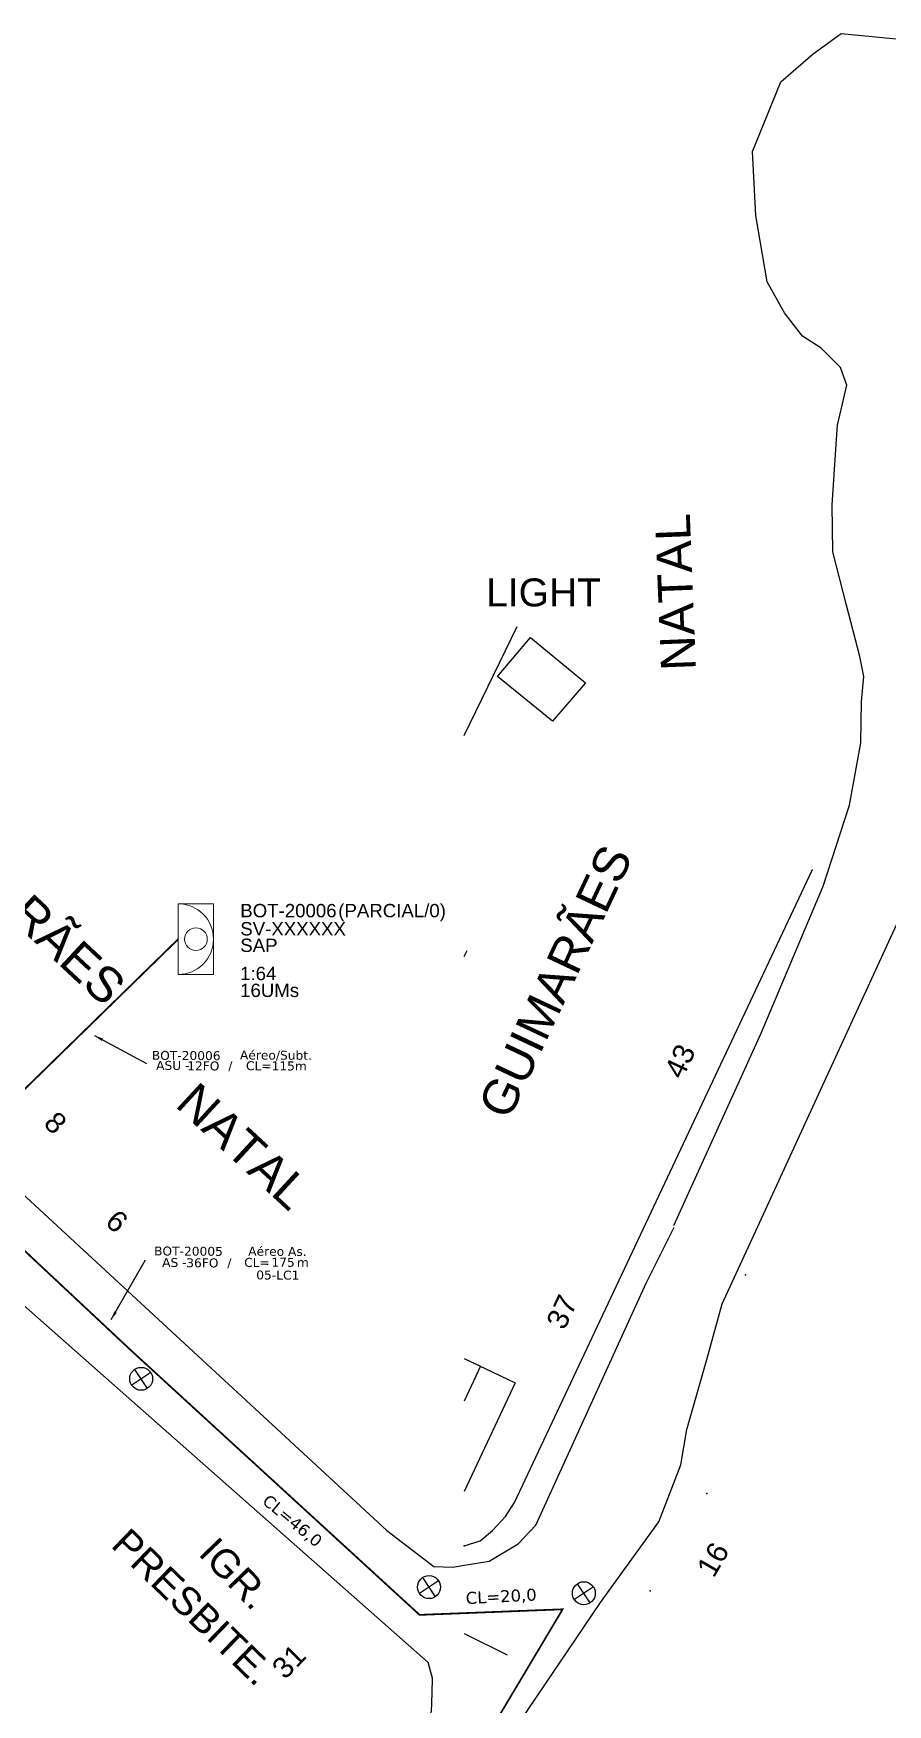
# Model space of a CAD drawing. Header units: inches. Extents: x 28600 to 32058, y 8816 to 12576.
# Drawn here: x 30208.9 to 30404.7, y 11085.3 to 11468.1 of the extents above; entities that cross this region are included whole.
import ezdxf
from ezdxf.enums import TextEntityAlignment as Align

# ---------------------------------------------------------------- set-up
doc = ezdxf.new("R2010")
doc.units = ezdxf.units.IN
doc.header["$LTSCALE"] = 0.5
doc.layers.add("20.0-LEGENDA DOS CDO'S", color=1, linetype='Continuous', lineweight=0)
doc.layers.add('20.1-CDO_INTERIOR', color=1, linetype='Continuous', lineweight=0)
for name, color, linetype in [('CAP a instalar', 1, 'Continuous'), ('celulas gpon', 7, 'Continuous'), ('DUVIDAS', 252, 'Continuous'), ('EDIFDENTIF', 253, 'Continuous'), ('label_cabos', 7, 'Continuous'), ('MUB', 252, 'Continuous'), ('NOMELOG', 253, 'Continuous'), ('Postes Existentes NA', 1, 'Continuous')]:
    doc.layers.add(name, color=color, linetype=linetype)
doc.styles.add('ARIAL', font='arial.ttf')
doc.styles.add('ROMANS', font='arial.ttf')
doc.styles.add('siredit', font='verdana.ttf')
doc.linetypes.add('FENCELINE1', pattern='A,0.25,-0.1,[133,ltypeshp.shx,S=0.1,R=0,X=-0.1,Y=0],-0.1,1', length=1.45)
doc.dimstyles.new('CC', dxfattribs={"dimtxt": 1, "dimasz": 2, "dimexe": 0.18, "dimexo": 0.0625, "dimgap": 0.09, "dimtad": 0, "dimdec": 0, "dimrnd": 1, "dimzin": 0, "dimdsep": 46, "dimtxsty": 'siredit', "dimblk": 'NONE', "dimcen": 0, "dimse1": 1, "dimse2": 1, "dimsd1": 1, "dimsd2": 1, "dimclrt": 7, "dimadec": 0, "dimazin": 0, "dimtfac": 1, "dimtdec": 0, "dimtofl": 0, "dimtmove": 0, "dimatfit": 3, "dimfxl": 0, "dimtolj": 1, "dimtzin": 0, "dimarcsym": 0})

# ---------------------------------------------------------------- blocks, each defined once
blk = doc.blocks.new('*U225')
at = {"color": 10}
for points in [[(41172, 12883), (40951, 13058)], [(40974, 12860), (41149, 13081)]]:
    blk.add_lwpolyline(points, dxfattribs=at)
blk.add_circle((41062, 12971), 141, dxfattribs=at)
blk = doc.blocks.new('CDOI_CT_DRT')
at = {"layer": '20.1-CDO_INTERIOR', "color": 8, "lineweight": 18}
blk.add_lwpolyline([(1.01, -0.75), (1.01, 3.5), (-1.12, 3.5), (-1.11, -0.75)], close=True, dxfattribs=at)
blk.add_circle((-0.05, 1.38), 0.68, dxfattribs=at)
blk.add_arc((-1.12, 1.38), 2.12, 270.0531, 90.0531, dxfattribs=at)
at = {"layer": "20.0-LEGENDA DOS CDO'S", "color": 8, "style": 'ARIAL'}
for tag, p in [('CDO_N', (2.61, 2.69)), ('SURVEY', (2.61, 1.6)), ('SAP', (2.61, 0.61)), ('1:XX', (2.6, -1.08)), ('UMS', (2.6, -2.09))]:
    blk.add_attdef(tag, p, '', height=0.8, rotation=359.9724, dxfattribs=at)
blk.add_attdef('FIBRAS_UTILIZADAS', text='', height=0.8, rotation=359.9724, dxfattribs=at).set_placement((10.32, 2.69), align=Align.CENTER)
blk = doc.blocks.new('LEGENDA DOS CABOS')
at = {"layer": 'label_cabos', "color": 0, "style": 'siredit'}
for tag, p in [('ID', (4.24, 1.63)), ('XX', (14.31, 1.67)), ('TIPO_CABO', (2.74, 0.52)), ('CABO', (6.16, 0.47)), ('/', (9.19, 0.47)), ('METROS', (14.36, 0.47))]:
    blk.add_attdef(tag, text='', height=1, rotation=359.69, dxfattribs=at).set_placement(p, align=Align.MIDDLE_CENTER)
blk = doc.blocks.new('Inst CB AS CFOA-SM-AS-80-TS-36')
at = {"layer": 'label_cabos', "color": 0, "style": 'siredit'}
for tag, flags, p in [('ID_ATIVIDADE', 3, (1.31, 2.67)), ('FATOR', 1, (11.56, 2.55))]:
    blk.add_attdef(tag, text='', height=1, rotation=359.69, dxfattribs=dict(at, flags=flags)).set_placement(p, align=Align.MIDDLE_CENTER)
for tag, p in [('TIPO_CABO', (1.76, 0)), ('DESTINO_CABO', (3.13, 1.26)), ('CABO', (4.69, -0.05)), ('/', (7.71, -0.05)), ('LANCE', (10.81, 0)), ('TIPO_CABO', (13.11, 1.24)), ('UND', (15.96, 0)), ('FID', (13.15, -1.41))]:
    blk.add_attdef(tag, text='', height=1, rotation=359.69, dxfattribs=at).set_placement(p, align=Align.MIDDLE_CENTER)
blk.add_attdef('QTDE', (12.43, -0.47), '', height=1, rotation=359.69, dxfattribs=at)
blk = doc.blocks.new('_None')

msp = doc.modelspace()

# ---------------------------------------------------------------- linework, layer by layer
at = {"layer": 'CAP a instalar', "color": 8, "linetype": 'FENCELINE1', "ltscale": 15, "const_width": 0.4}
msp.add_lwpolyline([(30149.24, 11253.26), (30199.82, 11219.33), (30242.09, 11260.6)], dxfattribs=at)
at = {"layer": 'CAP a instalar', "linetype": 'FENCELINE1', "ltscale": 15, "const_width": 0.4}
msp.add_lwpolyline([(30298.43, 10980.67), (30269.74, 11005.71), (30330.2, 11107.11), (30297.41, 11105.83), (30230.86, 11166.8), (30148.36, 11244.03), (30146.26, 11243.95)], dxfattribs=at)
at = {"layer": 'DUVIDAS'}
for points, elevation in [([(30392.86, 11373.92), (30393.15, 11378.34), (30395.3, 11387.48), (30393.89, 11391.55), (30389.47, 11395.93), (30385.19, 11398.71), (30381.06, 11404.08), (30377.1, 11411.15), (30374.47, 11426.38), (30373.67, 11441.03), (30380.2, 11456.99), (30387.59, 11463.39), (30394.02, 11468.06), (30406.62, 11466.81)], -10270.16), ([(30022.53, 11373.92), (30127.69, 11274.95), (30289.93, 11125.16), (30300.65, 11116.94), (30305, 11116.78), (30307.62, 11117.21)], -10270.16), ([(30355.66, 11194.99), (30375.72, 11239.1), (30389.92, 11272.75), (30395.9, 11291.27), (30398.53, 11305.6), (30398.69, 11315.06), (30399.2, 11320.76), (30398.33, 11325.36), (30395.26, 11337.1), (30392.1, 11349.29), (30391.94, 11360.1), (30392.86, 11373.92)], -10270.16), ([(30307.62, 11307.22), (30319.77, 11332.24)], -10270.16), ([(30307.62, 11121.65), (30311.3, 11122.76), (30314.11, 11125.13), (30317.12, 11128.36), (30319.17, 11131.55), (30387.36, 11276.42)], -10270.16), ([(30358.67, 11148.32), (30363.21, 11164.31), (30366.76, 11177.1), (30373.19, 11190.99), (30407.2, 11264.85), (30411.48, 11266), (30418.74, 11265.13), (30427.32, 11263.31), (30431.73, 11261.81), (30434.7, 11260.46), (30435.31, 11255.15), (30440.3, 11243.38), (30442.54, 11230.81), (30438.7, 11218.59), (30431.47, 11208.04), (30426.84, 11203.43)], -10270.16), ([(30307.62, 11256.62), (30308.29, 11258)], -10270.16), ([(30281.61, 11042.76), (30293.77, 11071.04), (30300.13, 11083.67), (30300.26, 11087.89), (30300.36, 11091.35), (30299.4, 11094.93), (30187.64, 11193.51)], -10270.16), ([(30324.03, 11126.37), (30349.33, 11181.81), (30355.76, 11194.63)], -10270.16), ([(30307.62, 11164.54), (30311.36, 11162.77), (30307.62, 11154.78)], -10228.99), ([(30307.62, 11164.52), (30319.29, 11159)], -10234.93), ([(30319.29, 11159), (30307.62, 11134.12)], -10236.61), ([(30307.62, 11062.45), (30338.87, 11108.65), (30352.27, 11127.14), (30357.26, 11140.22), (30358.67, 11148.32)], -10270.16), ([(30307.62, 11117.21), (30313.38, 11118.15), (30319.97, 11122.12), (30324.03, 11126.37)], -10270.16), ([(30307.62, 11101.53), (30317.5, 11096.66)], -10270.16)]:
    msp.add_lwpolyline(points, dxfattribs=dict(at, elevation=elevation))
at = {"layer": 'DUVIDAS', "elevation": -10224.64}
msp.add_lwpolyline([(30322.85, 11329.68), (30335.42, 11319.29), (30327.87, 11310.55), (30315.3, 11320.79)], close=True, dxfattribs=at)
at = {"layer": 'DUVIDAS'}
for p in [(30387.36, 11276.42, -10270.16), (30372.07, 11183.73, -10270.16), (30363.21, 11133.63, -10270.16), (30363.21, 11133.63, -10270.16), (30307.62, 11121.65, -10270.16), (30307.62, 11121.65, -10270.16), (30350.26, 11111.34, -10270.16), (30350.26, 11111.34, -10270.16)]:
    msp.add_point(p, dxfattribs=at)

# ---------------------------------------------------------------- block references
at = {"layer": '20.1-CDO_INTERIOR', "xscale": 3.820138868211348, "yscale": 3.820138868211348, "zscale": 3.820138868211348}
msp.add_blockref('CDOI_CT_DRT', (30246.35, 11255.34), dxfattribs=at).add_auto_attribs({'CDO_N': 'BOT-20006', 'FIBRAS_UTILIZADAS': '         (PARCIAL/0)', 'SURVEY': 'SV-XXXXXX', 'SAP': 'SAP', '1:XX': '1:64', 'UMS': '16UMs'})
at = {"layer": 'label_cabos', "color": 0, "lineweight": 0, "xscale": 2.043390031501771, "yscale": 2.043390031501771, "zscale": 2.043390031501771}
msp.add_blockref('LEGENDA DOS CABOS', (30235.26, 11230.62), dxfattribs=at).add_auto_attribs({'ID': 'BOT-20006', 'CABO': '12FO', 'METROS': 'CL=115m', 'XX': 'Aéreo/Subt.', '/': '/', 'TIPO_CABO': 'ASU -'})
at = {"layer": 'label_cabos', "color": 0, "lineweight": 0}
ref = msp.add_blockref('Inst CB AS CFOA-SM-AS-80-TS-36', (30238.05, 11186.56), dxfattribs=dict(at, xscale=2.043390031501771, yscale=2.043390031501771, zscale=2.043390031501771))
ref.add_attrib('DESTINO_CABO', 'BOT-20005', dxfattribs={"color": 0, "height": 2.043, "rotation": 359.69, "style": 'siredit'}).set_placement((30244.45, 11189.14), align=Align.MIDDLE_CENTER)
ref.add_attrib('TIPO_CABO', 'Aéreo As.', dxfattribs={"color": 0, "height": 2.043, "rotation": 359.69, "style": 'siredit'}).set_placement((30264.84, 11189.1), align=Align.MIDDLE_CENTER)
ref.add_attrib('CABO', '36FO', dxfattribs={"color": 0, "height": 2.043, "rotation": 359.69, "style": 'siredit'}).set_placement((30247.63, 11186.46), align=Align.MIDDLE_CENTER)
ref.add_attrib('/', '/', dxfattribs={"color": 0, "height": 2.04, "rotation": 359.69, "style": 'siredit'}).set_placement((30253.82, 11186.46), align=Align.MIDDLE_CENTER)
ref.add_attrib('TIPO_CABO', 'AS - ', dxfattribs={"color": 0, "height": 2.043, "rotation": 359.69, "style": 'siredit'}).set_placement((30241.66, 11186.55), align=Align.MIDDLE_CENTER)
ref.add_attrib('FID', '05-LC1', dxfattribs={"color": 0, "height": 2.043, "rotation": 359.69, "style": 'siredit'}).set_placement((30264.92, 11183.67), align=Align.MIDDLE_CENTER)
ref.add_attrib('LANCE', 'CL=', dxfattribs={"color": 0, "height": 2.043, "rotation": 359.69, "style": 'siredit'}).set_placement((30260.14, 11186.56), align=Align.MIDDLE_CENTER)
ref.add_attrib('QTDE', '175', (30263.45, 11185.59), dxfattribs={"color": 0, "height": 2.043, "rotation": 359.69, "style": 'siredit'})
ref.add_attrib('UND', 'm', dxfattribs={"color": 0, "height": 2.04, "rotation": 359.69, "style": 'siredit'}).set_placement((30270.67, 11186.56), align=Align.MIDDLE_CENTER)
at = {"layer": 'Postes Existentes NA', "xscale": 0.01863200039171981, "yscale": 0.01863200039171981, "zscale": 0.01863200039171981, "rotation": 72.17959208465585}
for p in [(30229.55, 10357.58), (30295.53, 10309.87), (30331, 10308.47, -10270.16)]:
    msp.add_blockref('*U225', p, dxfattribs=at)

# ---------------------------------------------------------------- texts
at = {"layer": 'celulas gpon', "style": 'siredit'}
for s, rotation, p in [('CL=46,0', 320.4289, (30261.15, 11131.53, -10270.16)), ('CL=20,0', 3.0534, (30308.06, 11108.28, -20540.32))]:
    msp.add_text(s, height=2.746, rotation=rotation, dxfattribs=at).set_placement(p)
at = {"layer": 'DUVIDAS', "style": 'ROMANS'}
msp.add_text('GUIMARÃES', height=7.997, rotation=64.7916, dxfattribs=at).set_placement((30317.85, 11218.89, -10270.16))
msp.add_text('GUIMARÃES', height=7.997, rotation=64.7916, dxfattribs=at).set_placement((30317.85, 11218.89, -10270.16))
for s, rotation, p in [('43', 64.7916, (30357.05, 11232.68, -10270.16)), ('43', 64.7916, (30357.05, 11232.68, -10270.16)), ('37', 64.7916, (30330, 11175.23, -10270.16)), ('37', 64.7916, (30330, 11175.23, -10270.16)), ('16', 59.8408, (30364.62, 11118.55, -10270.16)), ('16', 59.8408, (30364.62, 11118.55, -10270.16))]:
    msp.add_text(s, height=4.798, rotation=rotation, dxfattribs=at).set_placement(p, align=Align.MIDDLE_CENTER)
at = {"layer": 'EDIFDENTIF', "style": 'ROMANS'}
msp.add_text('LIGHT', height=6.397, dxfattribs=at).set_placement((30312.67, 11336.82, -10270.16))
at = {"layer": 'MUB', "style": 'ROMANS'}
for s, height, rotation, p in [('NATAL', 7.997, 92.2762, (30360.76, 11322.24, -10270.16)), ('GUIMARÃES', 7.997, 317.0393, (30176.2, 11290.59, -10270.16)), ('NATAL', 7.997, 317.2836, (30241.14, 11222.45, -10270.16)), ('PRESBITE.', 6.397, 316, (30226.44, 11121.57, -10270.16)), ('IGR.', 6.397, 314, (30246.46, 11119.69, -10270.16))]:
    msp.add_text(s, height=height, rotation=rotation, dxfattribs=at).set_placement(p)
msp.add_text('LIGHT', height=6.397, dxfattribs=at).set_placement((30312.67, 11336.82, -10270.16))
for s, height, rotation, p in [('8', 4.8, 315.3035, (30213.99, 11218.55, -10270.16)), ('6', 4.8, 318.7319, (30228.06, 11196, -10270.16)), ('31', 4.798, 45.8896, (30267.46, 11095.17, -10270.16))]:
    msp.add_text(s, height=height, rotation=rotation, dxfattribs=at).set_placement(p, align=Align.MIDDLE_CENTER)
at = {"layer": 'NOMELOG', "style": 'ROMANS'}
msp.add_text('NATAL', height=7.997, rotation=92.2762, dxfattribs=at).set_placement((30360.76, 11322.24, -10270.16))

# ---------------------------------------------------------------- leaders
at = {"layer": 'label_cabos'}
for points in [[(30222.95, 11238.5), (30234.81, 11232.13)], [(30226.75, 11173.47), (30234.62, 11187.18)]]:
    msp.add_leader(points, dimstyle='CC', override={"dimgap": 0.09, "dimtad": 0}, dxfattribs=at)

doc.saveas('drawing.dxf')
